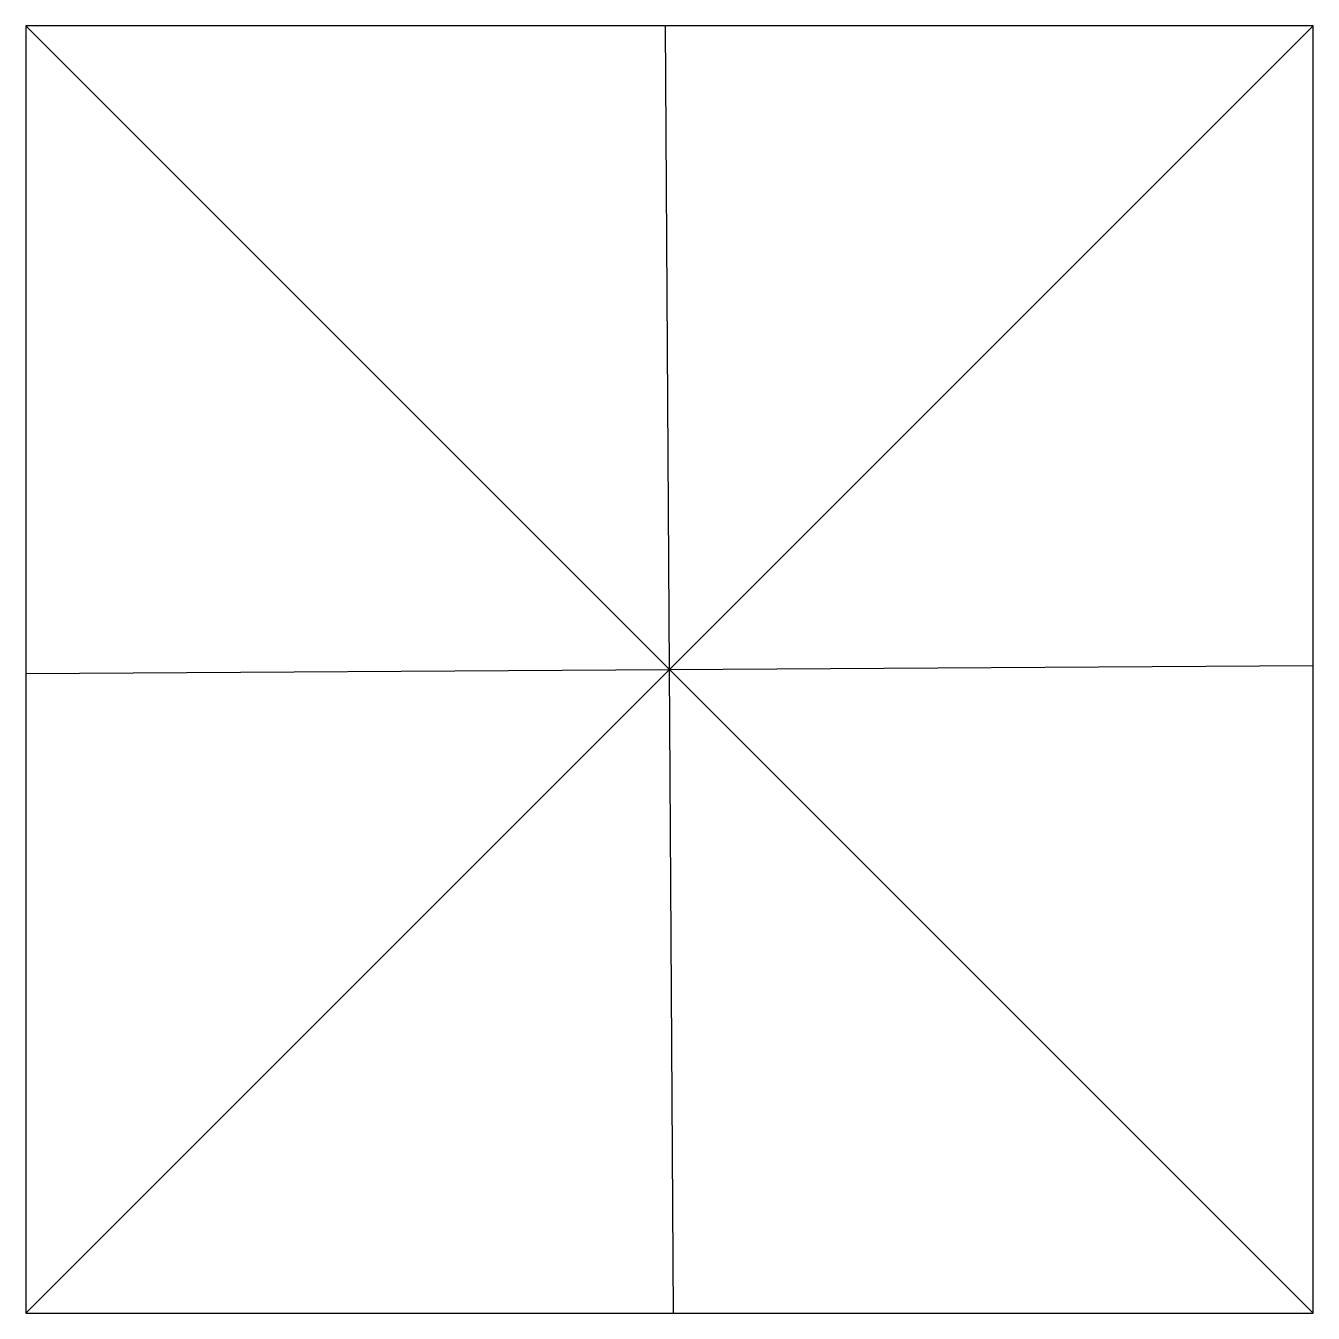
# Model space of a CAD drawing. Header units: millimetres. Extents: x -45 to 162, y 0 to 207.
import ezdxf

# ---------------------------------------------------------------- set-up
doc = ezdxf.new("R2010")
doc.units = ezdxf.units.MM
doc.layers.get('0').update_dxf_attribs({"linetype": 'CONTINUOUS'})

msp = doc.modelspace()

# ---------------------------------------------------------------- linework, layer by layer
for p, q in [((161.77, 206.65), (-44.88, 206.65)), ((-44.88, 206.65), (-44.88, 0)), ((-44.88, 206.65), (161.77, 0)), ((-44.88, 0), (161.77, 206.65)), ((116.89, 206.65), (-1.27, 206.65)), ((59.08, 0), (57.81, 206.65)), ((161.77, 0), (161.77, 206.65)), ((-44.88, 161.77), (-44.88, 43.61)), ((161.77, 44.88), (161.77, 163.04)), ((-44.88, 102.69), (161.77, 103.96)), ((-44.88, 0), (161.77, 0)), ((0, 0), (118.16, 0))]:
    msp.add_line(p, q)

doc.saveas('drawing.dxf')
